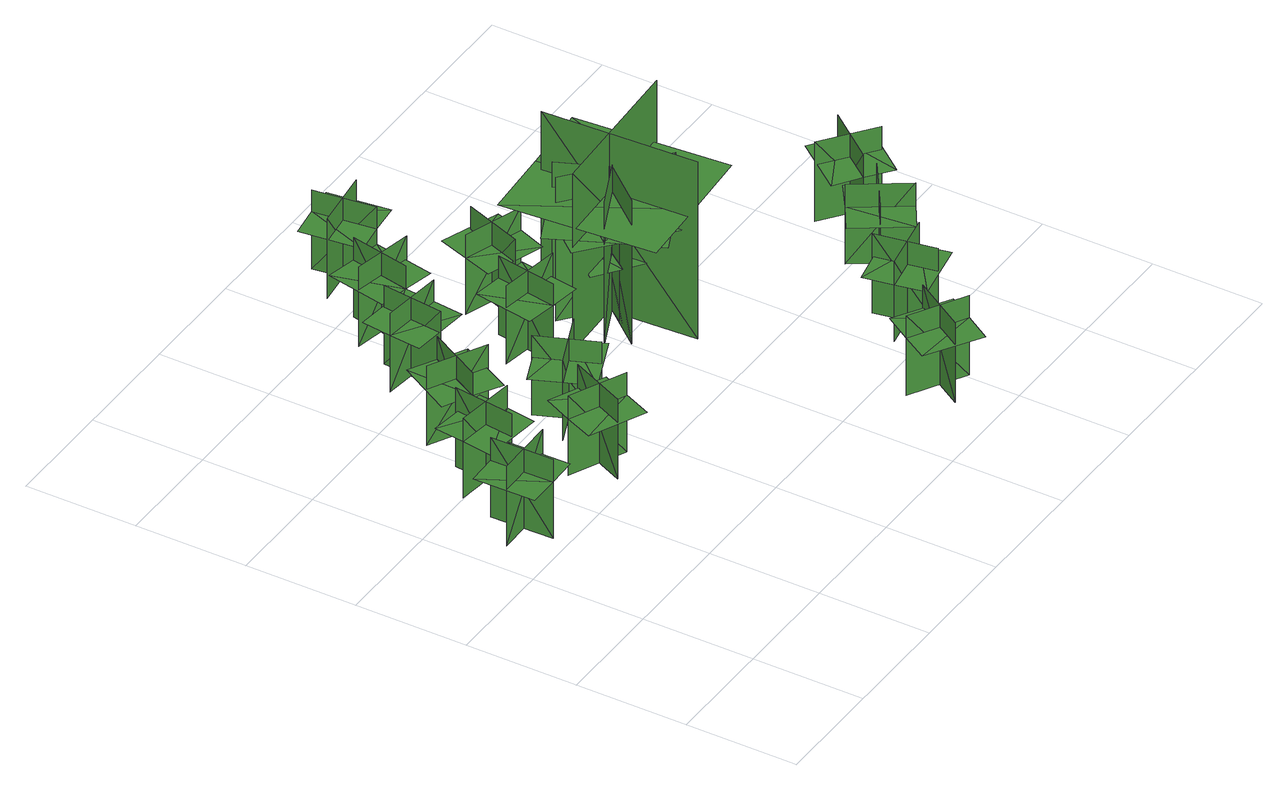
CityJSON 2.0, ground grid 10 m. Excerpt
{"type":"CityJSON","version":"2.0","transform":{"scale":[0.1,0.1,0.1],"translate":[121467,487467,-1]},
"CityObjects":{
"tree1":{"type":"SolitaryVegetationObject","geometry":[{"type":"MultiSurface","lod":"1","boundaries":[[[0,1,2]],[[0,2,3]],[[4,5,6]],[[4,6,7]],[[8,9,10]],[[8,10,11]],[[8,11,12]],[[8,12,13]]]}]},
"tree2":{"type":"SolitaryVegetationObject","geometry":[{"type":"MultiSurface","lod":"1","boundaries":[[[14,15,16]],[[14,16,17]],[[18,19,20]],[[18,20,21]],[[22,23,24]],[[22,24,25]],[[22,25,26]],[[22,26,27]]]}]},
"tree3":{"type":"SolitaryVegetationObject","geometry":[{"type":"MultiSurface","lod":"1","boundaries":[[[28,29,30]],[[28,30,31]],[[32,33,34]],[[32,34,35]],[[36,37,38]],[[36,38,39]],[[36,39,40]],[[36,40,41]]]}]},
"tree4":{"type":"SolitaryVegetationObject","geometry":[{"type":"MultiSurface","lod":"1","boundaries":[[[42,43,44]],[[42,44,45]],[[46,47,48]],[[46,48,49]],[[50,51,52]],[[50,52,53]],[[50,53,54]],[[50,54,55]]]}]},
"tree5":{"type":"SolitaryVegetationObject","geometry":[{"type":"MultiSurface","lod":"1","boundaries":[[[56,57,58]],[[56,58,59]],[[60,61,62]],[[60,62,63]],[[64,65,66]],[[64,66,67]],[[64,67,68]],[[64,68,69]]]}]},
"tree6":{"type":"SolitaryVegetationObject","geometry":[{"type":"MultiSurface","lod":"1","boundaries":[[[70,71,72]],[[70,72,73]],[[74,75,76]],[[74,76,77]],[[78,79,80]],[[78,80,81]],[[78,81,82]],[[78,82,83]]]}]},
"tree7":{"type":"SolitaryVegetationObject","geometry":[{"type":"MultiSurface","lod":"1","boundaries":[[[84,85,86]],[[84,86,87]],[[88,89,90]],[[88,90,91]],[[82,92,93]],[[82,93,94]],[[82,94,95]],[[82,95,96]]]}]},
"tree8":{"type":"SolitaryVegetationObject","geometry":[{"type":"MultiSurface","lod":"1","boundaries":[[[97,98,99]],[[97,99,100]],[[101,102,103]],[[101,103,104]],[[105,106,107]],[[105,107,108]],[[105,108,109]],[[105,109,110]]]}]},
"tree9":{"type":"SolitaryVegetationObject","geometry":[{"type":"MultiSurface","lod":"1","boundaries":[[[111,112,113]],[[111,113,114]],[[115,116,117]],[[115,117,118]],[[119,120,121]],[[119,121,122]],[[119,122,123]],[[119,123,124]]]}]},
"tree10":{"type":"SolitaryVegetationObject","geometry":[{"type":"MultiSurface","lod":"1","boundaries":[[[125,126,127]],[[125,127,128]],[[129,130,131]],[[129,131,132]],[[133,134,135]],[[133,135,136]],[[133,136,137]],[[133,137,138]]]}]},
"tree11":{"type":"SolitaryVegetationObject","geometry":[{"type":"MultiSurface","lod":"1","boundaries":[[[139,140,141]],[[139,141,142]],[[143,144,145]],[[143,145,146]],[[147,148,149]],[[147,149,150]],[[147,150,151]],[[147,151,152]]]}]},
"tree12":{"type":"SolitaryVegetationObject","geometry":[{"type":"MultiSurface","lod":"1","boundaries":[[[153,154,155]],[[153,155,156]],[[157,158,159]],[[157,159,160]],[[161,162,163]],[[161,163,164]],[[161,164,165]],[[161,165,166]]]}]},
"tree13":{"type":"SolitaryVegetationObject","geometry":[{"type":"MultiSurface","lod":"1","boundaries":[[[167,168,169]],[[167,169,170]],[[171,172,173]],[[171,173,174]],[[175,176,177]],[[175,177,178]],[[175,178,179]],[[175,179,180]]]}]},
"tree14":{"type":"SolitaryVegetationObject","geometry":[{"type":"MultiSurface","lod":"1","boundaries":[[[181,182,183]],[[181,183,184]],[[185,186,187]],[[185,187,188]],[[189,190,191]],[[189,191,192]],[[189,192,193]],[[189,193,194]]]}]},
"tree15":{"type":"SolitaryVegetationObject","geometry":[{"type":"MultiSurface","lod":"1","boundaries":[[[195,196,197]],[[195,197,198]],[[199,200,201]],[[199,201,202]],[[203,204,205]],[[203,205,206]],[[203,206,207]],[[203,207,208]]]}]},
"tree16":{"type":"SolitaryVegetationObject","geometry":[{"type":"MultiSurface","lod":"1","boundaries":[[[209,210,211]],[[209,211,212]],[[213,214,215]],[[213,215,216]],[[217,218,219]],[[217,219,220]],[[217,220,221]],[[217,221,222]]]}]},
"tree17":{"type":"SolitaryVegetationObject","geometry":[{"type":"MultiSurface","lod":"1","boundaries":[[[223,224,225]],[[223,225,226]],[[227,228,229]],[[227,229,230]],[[231,232,233]],[[231,233,234]],[[231,234,235]],[[231,235,236]]]}]},
"tree18":{"type":"SolitaryVegetationObject","geometry":[{"type":"MultiSurface","lod":"1","boundaries":[[[237,238,239]],[[237,239,240]],[[241,242,243]],[[241,243,244]],[[245,246,247]],[[245,247,248]],[[245,248,249]],[[245,249,250]]]}]}
},
"vertices":[
[4,226,25],[60,227,25],[60,227,102],[4,226,102],[31,200,25],[30,256,25],[30,256,102],[31,200,102],[31,200,80],[58,201,80],[57,256,80],[30,256,80],[2,255,80],[3,200,80],
[66,259,24],[73,314,24],[73,314,101],[66,259,101],[96,281,24],[41,288,24],[41,288,101],[96,281,101],[96,281,79],[99,308,79],[44,315,79],[41,288,79],[37,261,79],[92,254,79],
[121,196,27],[144,246,27],[144,246,104],[121,196,104],[155,208,27],[105,231,27],[105,231,104],[155,208,104],[155,208,82],[167,234,82],[117,257,82],[105,231,82],[94,206,82],[144,183,82],
[86,348,23],[135,322,23],[135,322,100],[86,348,100],[97,313,23],[123,361,23],[123,361,100],[97,313,100],[97,313,78],[121,299,78],[147,348,78],[123,361,78],[99,374,78],[72,326,78],
[180,246,26],[159,297,26],[159,297,103],[180,246,103],[194,280,26],[143,259,26],[143,259,103],[194,280,103],[194,280,82],[184,306,82],[132,285,82],[143,259,82],[153,234,82],[205,255,82],
[161,432,22],[155,377,22],[155,377,98],[161,432,98],[132,409,22],[187,403,22],[187,403,98],[132,409,98],[132,409,77],[129,381,77],[184,375,77],[187,403,77],[190,430,77],[135,436,77],
[170,461,22],[224,450,22],[224,450,99],[170,461,99],[190,430,22],[201,484,22],[201,484,99],[190,430,99],[217,424,77],[228,479,77],[201,484,77],[174,490,77],[163,435,77],
[205,348,26],[260,339,26],[260,339,102],[205,348,102],[226,318,26],[235,373,26],[235,373,102],[226,318,102],[226,318,81],[254,314,81],[262,368,81],[235,373,81],[208,377,81],[199,323,81],
[342,23,27],[371,70,27],[371,70,104],[342,23,104],[378,32,27],[330,60,27],[330,60,104],[378,32,104],[378,32,83],[392,55,83],[345,84,83],[330,60,83],[316,37,83],[363,8,83],
[279,425,25],[260,373,25],[260,373,102],[279,425,102],[245,409,25],[298,391,25],[298,391,102],[245,409,102],[245,409,80],[236,383,80],[288,365,80],[298,391,80],[307,417,80],[254,436,80],
[266,521,22],[211,514,22],[211,514,99],[266,521,99],[237,544,22],[244,489,23],[244,489,99],[237,544,99],[237,544,78],[209,540,78],[216,485,78],[244,489,78],[271,492,78],[264,547,78],
[310,345,8],[355,312,8],[355,312,85],[310,345,85],[315,308,8],[348,353,8],[348,353,85],[315,308,85],[315,308,63],[338,292,63],[370,336,63],[348,353,63],[326,369,63],[293,325,63],
[312,371,6],[352,280,6],[352,280,145],[312,371,145],[288,309,6],[379,349,6],[379,349,145],[288,309,145],[288,309,106],[308,263,106],[399,304,106],[379,349,106],[358,395,106],[267,354,106],
[296,358,6],[372,295,6],[372,295,145],[296,358,145],[301,292,6],[365,369,6],[365,369,145],[301,292,145],[301,292,106],[340,260,106],[403,337,106],[365,369,106],[327,401,106],[263,324,106],
[334,252,5],[327,390,5],[327,390,177],[334,252,177],[408,334,5],[270,327,5],[270,327,177],[408,334,177],[344,261,121],[408,266,121],[397,404,121],[334,399,121],[270,395,121],[280,257,121],
[416,83,29],[406,137,29],[406,137,106],[416,83,106],[437,113,29],[383,103,29],[383,103,106],[437,113,106],[437,113,84],[432,141,84],[378,130,84],[383,103,84],[388,76,84],[442,86,84],
[489,183,26],[443,152,26],[443,152,103],[489,183,103],[453,190,26],[483,144,26],[483,144,103],[453,190,103],[453,190,81],[430,175,81],[460,129,81],[483,144,81],[507,160,81],[476,206,81],
[531,204,27],[487,238,27],[487,238,104],[531,204,104],[526,241,27],[492,197,27],[492,197,104],[526,241,104],[526,241,82],[504,257,82],[470,213,82],[492,197,82],[514,180,82],[548,224,82]
]}
